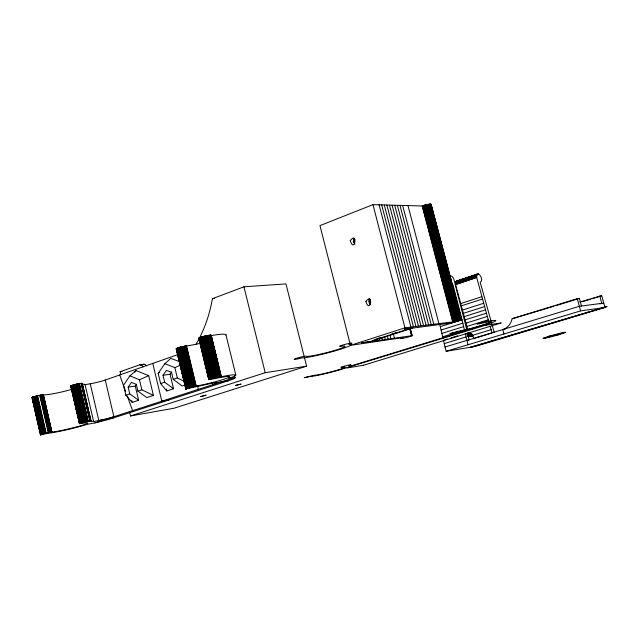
<?xml version="1.0" encoding="UTF-8"?>
<svg xmlns="http://www.w3.org/2000/svg" width="639" height="639" viewBox="0 0 639 639"><rect width="100%" height="100%" fill="white"/><g stroke="black" fill="none" stroke-linecap="round" stroke-linejoin="round"><path stroke-width="0.96" d="M489.634 324.74L476.702 277.534C476.071 268.164 485.145 279.762 480.169 282.174L494.251 332.639M489.147 323.094L467.804 329.692L455.567 284.627L455.751 281.863L457.228 281M212.316 382.785L212.779 384.686A13.283 1.022 -13.8 0 0 214.792 382.889L211.094 383.36A26.55 2.117 -13.8 0 1 197.131 386.483L185.717 388.927L196.948 385.892A20.176 1.605 -13.8 0 0 227.196 378.072A20.176 1.605 -13.8 0 0 215.567 378.52L208.777 379.622L198.769 338.279C202.092 336.633 208.641 334.532 211.126 335.635A26.463 2.955 -13.5 0 1 225.871 335.132M369.094 301.049L369.286 303.11L370.42 304.563M353.311 242.365L353.95 238.714M368.983 301.736L369.47 299.004M71.919 386.228C67.694 386.036 82.75 382.234 82.016 383.735M412.203 327.511L412.387 328.15L404.152 329.237L451.549 322.967L461.765 319.963L452.724 321.912L404.958 327.847L350.491 345.34L403.121 337.592L400.717 338.614L401.763 338.59L408.648 336.977L412.123 335.659L410.102 327.911M369.158 300.697L369.901 299.379M234.425 375.588L234.904 377.513A22.637 1.765 -13.9 0 1 228.634 380.676L113.135 418.026A21.446 1.494 -13.6 0 1 94.86 422.898L87.112 424.36A24.865 1.717 -13.5 0 1 48.628 433.218L40.449 434.776L31.95 397.578L37.613 395.709L43.899 394.854A18.835 1.829 -13 0 0 71.624 389.351M199.584 337.839C205.862 325.539 210.039 312.191 212.436 298.613M200.183 343.319A20.113 2.244 -13.5 0 1 187.251 345.803C184.423 346.346 176.899 347.249 176.628 349.03M198.913 339.125L196.117 344.125M208.777 379.598L216.302 377.234L221.158 376.754A26.55 2.117 -13.8 0 1 228.738 378.368L234.904 377.513L94.86 422.898M177.898 354.605L105.275 380.021L113.894 416.732L112.919 417.035A12.676 0.887 -13.6 0 1 98.829 420.55L93.661 421.548A24.865 1.717 -13.5 0 0 89.452 421.596L91.042 420.853L85.338 421.796L79.372 423.625L82.159 423.369A18.89 1.31 -13.5 0 1 79.795 426.029A18.89 1.31 -13.5 0 1 52.406 431.924L46.152 432.986L40.449 434.776M138.647 400.254L129.765 393.904L128.167 387.138L131.426 382.37L136.307 384.366L137.92 391.164L146.802 397.57L153.408 395.389L148.703 375.644L135.979 370.548L129.885 375.86L123.511 385.221L125.867 395.206L132.169 402.386L138.647 400.254L135.284 386.068L136.371 384.486M134.861 372.194L135.979 370.548M171.779 371.818L170.078 374.254L173.552 388.752L166.779 390.988L160.605 383.552L158.16 373.352L164.846 363.719L170.845 358.367L178.808 361.442M173.552 388.752L164.67 382.186L163.017 375.277L166.436 370.372L171.54 372.385L173.209 379.326L182.083 385.94L184.671 385.085M354.302 238.778L353.439 240.919L354.557 243.755M461.733 320.027L431.149 204.352L427.691 204.44L422.147 205.974L372.96 204.64L319.963 225.615L350.244 344.373M449.64 276.415C451.446 274.714 453.41 277.733 453.874 279.315L466.797 329.724M221.318 376.619L211.237 335.243M430.982 204.895L431.149 204.352M90.946 420.973L82.167 383.36M461.63 320.107L431.013 204.28M158.16 373.352L159.702 372.441M164.846 363.719L174.862 367.633L180.749 364.997M129.885 375.86L139.478 379.75L148.703 375.644M129.613 412.099L130.524 415.941L173.936 408.249L306.608 366.171L285.96 283.908L243.946 286.807L212.452 298.685L214.416 298.461M120.771 374.622L120.084 371.738L139.981 364.749A3.69 2.612 82.7 0 1 142.968 367.034M140.716 365.3L143.751 364.246A3.674 2.612 82.7 0 1 146.403 365.804M456.526 281.056L477.836 273.875M456.134 281.312L478.188 273.867M455.958 281.503L478.435 273.923M455.815 281.735L478.555 273.963M455.751 281.863L476.862 274.754M455.695 282.007L476.806 274.89M455.639 282.15L476.758 275.042M455.591 282.31L476.71 275.193M455.551 282.47L476.678 275.361M455.519 282.638L476.646 275.529M455.495 282.821L476.622 275.713M455.479 283.005L476.598 275.896M455.463 283.189L476.59 276.088M455.455 283.389L476.582 276.28M455.455 283.58L476.59 276.479M455.463 283.788L476.598 276.687M455.479 283.996L476.614 276.895M455.503 284.203L476.638 277.11M455.527 284.419L476.67 277.318M125.867 395.206L129.765 393.904M137.92 391.164L141.874 389.838L153.408 395.389M160.605 383.552L164.67 382.186M173.209 379.326L177.338 377.937L184.511 381.467M455.567 284.627L476.702 277.534M460.559 303.613L481.79 296.728M461.166 305.897L482.405 299.036M130.524 415.941L265.209 372.697L306.608 366.171M462.309 310.139L483.563 303.317M377.809 338.518L380.596 337.624M391.755 334.061L396.404 332.568M405.693 329.596L408.489 328.702M372.329 340.611L412.299 327.831M412.387 328.15L371.483 341.226L361.442 342.927L412.123 335.659M463.195 313.398L484.466 306.616M464.098 316.656L485.384 309.907M443.091 338.502L440.287 326.633L462.005 319.78L452.867 284.475L452.085 284.323M465.008 319.915L486.311 313.206M441.102 330.02L462.844 323.206L462.005 319.78M465.927 323.182L487.245 316.505M441.908 333.406L463.666 326.633L462.844 323.206M466.861 326.441L488.196 319.796M442.699 336.801L464.473 330.059L463.666 326.633M579.757 302.071L601.714 295.721L604.965 307.495L474.977 346.498L446.15 351.298L445.016 347.001L502.765 329.572A15.751 13.683 82.4 0 0 512.111 318.733L577.257 298.669L579.365 298.413L581.45 306.025M444.432 339.908L447.276 339.029M451.062 337.863L457.7 335.826M553.925 306.241L512.111 318.733M555.81 305.666L579.365 298.413M363.08 365.388L501.343 322.879M445.016 347.001L444.257 343.598L466.071 336.929L465.28 333.494M581.77 301.816L590.316 299.204M592.217 298.621L601.714 295.721M472.509 335.355L491.095 329.676L490.121 326.385M446.15 351.298L503.947 333.989L502.765 329.572L579.349 306.305L603.743 303.078M474.41 338.335L492.078 332.967L491.095 329.676M599.877 303.908L601.778 303.333L599.741 295.953M503.947 333.989L580.603 310.889L604.965 307.495M469.825 347.36L607.05 306.552L472.037 346.985M544.324 338.287L564.556 332.368M105.275 380.021A12.644 1.246 -13.2 0 1 90.251 383.791L85.067 384.654A24.785 2.404 -13 0 0 82.111 384.223M113.135 418.026L98.829 420.55L90.251 383.791M168.776 400.03L161.811 401.212L152.777 363.399M548.917 336.266L559.772 334.429M347.073 367.984L363.583 365.236M214.792 382.889L228.634 380.676M467.62 340.244L469.17 340.004L467.596 333.151M468.203 336.721L472.94 336.002L473.707 338.886M467.508 335.331L472.253 334.62L472.94 336.002M467.628 335.515L472.373 334.796M467.748 335.699L472.493 334.98M128.167 387.138L135.284 386.068M467.852 335.89L472.596 335.179M467.956 336.09L472.7 335.371M468.044 336.298L472.788 335.579M468.131 336.505L472.868 335.787M467.221 334.053L471.015 333.486L472.253 334.62M467.389 334.157L471.191 333.59M467.564 334.277L471.358 333.71M467.724 334.405L471.526 333.838M467.884 334.548L471.678 333.981M467.085 334.836L471.83 334.125M502.765 329.572L505.018 329.229M467.237 334.996L471.981 334.285M467.373 335.156L472.117 334.445M467.037 333.302L469.513 333.007L471.015 333.486M467.053 333.486L469.905 333.063M467.245 333.526L470.096 333.103M467.436 333.582L470.28 333.159M467.62 333.646L470.472 333.223M467.804 333.718L470.655 333.294M467.037 333.949L470.839 333.382M163.017 375.277L170.078 374.254M485.688 325.179L500.76 323.054M120.084 371.738L122.025 371.475M139.869 364.773L143.751 364.246M32.837 397.698L31.95 397.602M119.701 374.981L125.651 391.459M127.297 396.036L132.585 410.677M577.257 298.669L580.603 310.889M430.814 204.224L461.462 320.195M467.996 344.709L466.071 336.929M430.694 204.2L461.278 319.891M430.558 204.184L461.15 319.907M430.406 204.176L461.007 319.915M430.239 204.168L460.847 319.939M430.063 204.168L460.671 319.963M429.879 204.176L460.487 319.987M429.672 204.184L460.288 320.019M429.456 204.2L460.08 320.059M429.232 204.216L459.856 320.099M429.001 204.248L459.625 320.139M428.753 204.272L459.385 320.187M428.497 204.312L459.129 320.243M428.234 204.352L458.866 320.299M427.962 204.392L458.594 320.355M427.691 204.44L458.323 320.411M427.403 204.496L458.035 320.482M427.116 204.552L457.748 320.546M426.82 204.616L457.452 320.618M426.517 204.68L457.149 320.69M426.221 204.744L456.845 320.762M425.917 204.815L456.542 320.842M425.614 204.895L456.238 320.914M425.302 204.975L455.926 320.994M424.999 205.055L455.623 321.082M424.695 205.135L455.311 321.161M424.392 205.223L455.008 321.241M424.096 205.311L454.704 321.329M423.801 205.407L454.401 321.409M423.505 205.494L454.105 321.497M423.226 205.59L453.818 321.585M422.946 205.686L453.53 321.665M422.675 205.782L453.251 321.752M422.411 205.878L452.979 321.832M422.147 205.974L452.724 321.912M408.001 205.782L438.961 323.717M402.69 205.678L433.801 324.372M400.046 205.606L431.229 324.7M397.402 205.534L428.665 325.011M394.766 205.446L426.109 325.323M392.138 205.351L423.561 325.626M389.51 205.247L421.013 325.93M386.891 205.127L418.481 326.225M384.279 205.007L415.949 326.513M381.675 204.871L413.425 326.793M379.079 204.728L410.909 327.072M409.95 327.871L412.035 335.755M409.871 327.871L411.971 335.794M409.807 328.198L411.78 335.579M409.799 328.845L411.548 335.595M372.96 204.64L404.958 327.847M393.432 334.157L394.431 337.991M390.149 335.611L390.9 338.494M387.378 335.994L388.129 338.894M384.582 336.426L385.325 339.309M381.978 337.799L382.473 339.724M353.671 239.441L354.901 244.242M368.975 298.908L370.452 304.667M379.095 338.231L379.59 340.156M376.171 338.662L376.667 340.587M243.946 286.807L265.209 372.697M225.942 334.796L235.823 375.093M439.672 324.101L440.287 326.633M211.086 335.203L221.19 376.706M210.99 335.187L221.054 376.435M210.87 335.179L220.942 376.435M210.742 335.171L220.806 376.443M210.59 335.171L220.663 376.451M210.431 335.171L220.503 376.467M210.255 335.187L220.327 376.483M210.063 335.195L220.136 376.507M209.856 335.211L219.936 376.539M209.632 335.235L219.712 376.571M209.4 335.267L219.481 376.603M209.161 335.291L219.241 376.643M208.905 335.331L218.985 376.69M208.633 335.371L218.722 376.738M208.362 335.411L218.442 376.786M208.074 335.459L218.163 376.842M207.779 335.515L217.867 376.898M207.475 335.571L217.564 376.962M207.172 335.627L217.26 377.026M206.852 335.691L216.941 377.098M206.533 335.755L216.621 377.162M206.213 335.826L216.302 377.234M205.886 335.89L215.974 377.314M205.558 335.97L215.647 377.393M205.223 336.042L215.311 377.465M204.895 336.122L214.984 377.553M204.568 336.202L214.648 377.633M204.232 336.282L214.321 377.713M203.905 336.37L213.993 377.801M203.585 336.457L213.666 377.889M203.266 336.537L213.346 377.968M202.946 336.625L213.027 378.056M202.635 336.713L212.715 378.144M202.339 336.801L212.412 378.232M202.044 336.889L212.116 378.312M201.756 336.977L211.828 378.4M201.477 337.065L211.549 378.48M201.205 337.152L211.277 378.568M200.95 337.24L211.022 378.647M200.702 337.328L210.774 378.727M200.47 337.408L210.535 378.807M200.255 337.488L210.311 378.879M200.047 337.568L210.103 378.951M199.847 337.648L209.904 379.023M199.672 337.727L209.72 379.095M199.504 337.799L209.552 379.159M199.352 337.871L209.4 379.223M199.224 337.935L209.265 379.278M199.104 338.007L209.145 379.334M199.001 338.063L208.953 379.438M198.849 338.183L208.833 379.526M186.508 345.899L196.205 386.012M186.276 345.931L195.973 386.052M186.029 345.963L195.734 386.092M185.773 346.003L195.478 386.14M185.51 346.042L195.214 386.188M185.23 346.09L194.935 386.236M184.951 346.138L194.655 386.291M184.655 346.186L194.368 386.355M184.359 346.242L194.064 386.419M184.056 346.306L193.761 386.483M183.744 346.37L193.457 386.547M183.433 346.434L193.138 386.619M183.113 346.498L192.826 386.691M182.794 346.57L192.507 386.763M182.474 346.642L192.179 386.843M182.155 346.721L191.86 386.922M181.827 346.801L191.532 387.002M181.508 346.873L191.213 387.082M181.188 346.953L190.893 387.162M180.877 347.041L190.574 387.242M180.557 347.121L190.262 387.322M180.254 347.209L189.951 387.41M179.95 347.289L189.647 387.49M179.655 347.376L189.352 387.577M179.359 347.456L189.056 387.657M179.08 347.544L188.777 387.737M178.808 347.624L188.497 387.817M178.545 347.712L188.233 387.897M178.289 347.792L187.978 387.977M178.049 347.88L187.738 388.057M177.818 347.959L187.499 388.129M177.594 348.039L187.283 388.2M177.386 348.111L187.067 388.272M177.195 348.191L186.876 388.344M177.019 348.263L186.692 388.408M176.851 348.335L186.524 388.472M176.699 348.399L186.372 388.536M176.564 348.471L186.237 388.592M176.444 348.527L186.133 389.007M176.34 348.59L186.021 389.007M176.252 348.646L185.933 389.007M176.132 348.75L185.797 388.991M174.862 367.633L177.338 377.937M166.324 389.087L166.779 390.988M139.478 379.75L141.874 389.838M131.73 400.525L132.169 402.386M464.473 330.059L464.873 331.777M85.067 384.654L93.661 421.548M82.287 383.392L91.026 420.901M81.992 383.336L90.802 421.045M81.88 383.328L90.602 420.805M81.752 383.328L90.482 420.813M81.616 383.336L90.339 420.829M81.465 383.344L90.187 420.845M81.289 383.352L90.019 420.861M81.113 383.368L89.843 420.885M79.516 383.592L88.254 421.165M79.252 383.64L87.99 421.213M78.98 383.688L87.719 421.269M78.693 383.735L87.431 421.325M78.405 383.791L87.152 421.389M78.118 383.847L86.856 421.452M77.822 383.911L86.561 421.516M77.519 383.975L86.257 421.58M77.215 384.039L85.953 421.652M76.912 384.103L85.65 421.724M76.6 384.175L85.338 421.796M76.297 384.247L85.035 421.868M75.993 384.319L84.731 421.94M75.682 384.39L84.42 422.02M75.378 384.462L84.116 422.091M75.082 384.542L83.821 422.171M74.787 384.614L83.525 422.243M74.491 384.694L83.23 422.323M74.212 384.774L82.942 422.403M73.932 384.846L82.663 422.475M73.661 384.926L82.391 422.555M73.397 385.005L82.127 422.627M73.142 385.077L81.864 422.699M72.894 385.157L81.616 422.77M72.654 385.229L81.385 422.842M72.431 385.301L81.153 422.914M72.215 385.373L80.937 422.986M72.015 385.445L80.73 423.05M71.824 385.517L80.538 423.114M71.648 385.581L80.362 423.17M71.48 385.644L80.195 423.234M71.328 385.708L80.043 423.29M71.193 385.764L79.907 423.345M71.073 385.82L79.675 423.441M70.881 385.932L79.611 423.721L70.801 385.98M70.697 386.06L79.412 423.705M51.895 431.932L43.38 394.822L51.799 431.932M43.172 394.814L51.695 431.94M43.053 394.814L51.567 431.948M42.909 394.814L51.432 431.964M42.757 394.822L51.28 431.98M42.589 394.83L51.12 431.996M42.414 394.846L50.936 432.02M42.222 394.87L50.745 432.052M42.014 394.894L50.545 432.084M41.799 394.918L50.329 432.116M41.575 394.95L50.106 432.156M41.335 394.982L49.866 432.196M41.088 395.022L49.618 432.244M40.832 395.062L49.363 432.291M40.561 395.11L49.099 432.347M40.289 395.158L48.828 432.395M40.009 395.206L48.548 432.451M39.722 395.261L48.26 432.515M443.482 340.196L444.257 343.598M37.613 395.709L46.152 432.986M37.31 395.781L45.848 433.066M37.006 395.853L45.545 433.138M36.703 395.924L45.241 433.21M36.399 396.004L44.938 433.29M36.104 396.076L44.642 433.362M35.816 396.156L44.347 433.442M35.528 396.228L44.059 433.522M35.249 396.308L43.779 433.593M34.977 396.38L43.508 433.665M34.714 396.46L43.236 433.745M34.458 396.531L42.981 433.817M34.21 396.603L42.733 433.889M33.971 396.683L42.493 433.961M33.747 396.755L42.27 434.025M33.532 396.827L42.046 434.097M33.324 396.891L41.847 434.161M33.132 396.963L41.647 434.224M32.956 397.027L41.471 434.28M32.789 397.091L41.303 434.344M32.637 397.154L41.152 434.4M32.501 397.21L41.016 434.816M32.381 397.266L40.896 434.824M32.27 397.322L40.784 434.832L32.174 397.37M32.038 397.466L40.545 434.824M197.747 385.477L198.09 389.455M472.636 328.622L349.709 366.363A21.151 1.39 -14.3 0 0 348.447 365.804C358.263 362.417 335.116 368.288 342.312 367.305A16.071 1.054 -14.3 0 1 335.459 370.676A16.071 1.054 -14.3 0 1 314.196 375.253L304.196 377.689L310.099 376.555A21.151 1.39 -14.3 0 0 341.37 369.326L488.172 324.412L486.183 324.572A22.868 1.629 -14.8 0 0 487.206 321.577L487.142 321.593A5.583 0.407 -14.8 0 0 484.242 321.744A5.583 0.407 -14.8 0 0 477.149 323.949L477.229 324.077A5.583 0.407 -14.8 0 0 480.616 323.486L481.686 323.246A17.373 1.238 -14.8 0 1 486.303 324.005A17.373 1.238 -14.8 0 1 460.032 330.802L449.872 333.638L458.81 331.609A22.868 1.629 -14.8 0 0 469.913 329.109L472.636 328.622M350.276 240.552C354.19 253.931 358.535 230.591 350.276 240.552M365.907 301.352C369.845 314.883 374.31 291.64 365.907 301.352M235.503 385.437L241.047 384.095L235.519 385.421M200.742 396.523L206.173 395.19L200.758 396.507M349.046 344.381L349.182 344.397A26.287 2.141 -14.3 0 1 334.756 350.955A26.287 2.141 -14.3 0 1 301.576 357.976L301.456 358.008A6.326 0.511 -14.2 0 1 294.212 359.374A6.326 0.511 -14.2 0 1 299.763 357.377A6.326 0.511 -14.2 0 1 306.416 356.227A19.977 1.629 -14.3 0 0 332.615 351.019A19.977 1.629 -14.3 0 0 341.538 346.226L341.354 346.25A6.374 0.527 -14.3 0 1 341.386 345.475A6.374 0.527 -14.3 0 1 350.02 343.271L351.354 343.095A6.374 0.527 -14.3 0 1 349.046 344.381M548.773 337.344A11.877 0.575 -14.9 0 0 565.874 332.28A11.877 0.575 -14.9 0 0 548.542 336.378A11.877 0.575 -14.9 0 0 548.773 337.344"/></g></svg>
